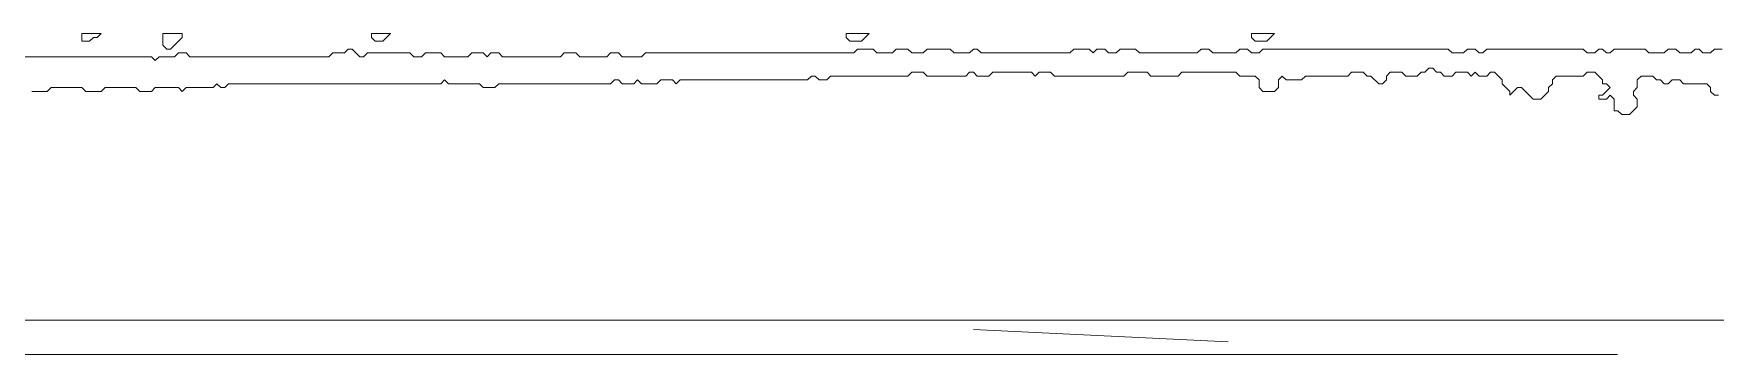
# Model space of a CAD drawing. Header units: millimetres. Extents: x 1 to 419, y 0 to 297.
# Drawn here: x 39.54 to 77.7, y 289.24 to 296.53 of the extents above; entities that cross this region are included whole.
import ezdxf

# ---------------------------------------------------------------- set-up
doc = ezdxf.new("R2010")
doc.units = ezdxf.units.MM
for name, color, linetype, lineweight in [('TRACE_CURVE', 6, 'Continuous', 0), ('TRACE_STRAIGHT', 5, 'Continuous', 0), ('TRACE_TEXT_SYMBOL', 6, 'Continuous', 0)]:
    doc.layers.add(name, color=color, linetype=linetype, lineweight=lineweight)

msp = doc.modelspace()

# ---------------------------------------------------------------- linework, layer by layer
at = {"layer": 'TRACE_CURVE', "color": 6}
for points in [[(67.082, 296.176), (66.907, 296.176), (66.819, 296.089), (66.294, 296.089), (66.206, 296.176), (66.031, 296.176), (65.943, 296.089), (64.63, 296.089), (64.542, 296.176), (64.192, 296.176), (64.104, 296.089), (63.929, 296.089), (63.842, 296.176), (63.667, 296.176), (63.579, 296.089), (63.491, 296.176), (63.141, 296.176), (63.054, 296.089), (61.039, 296.089), (60.952, 296.176), (60.864, 296.176), (60.777, 296.089), (60.426, 296.089), (60.339, 296.176), (59.813, 296.176), (59.726, 296.089), (59.463, 296.089), (59.375, 296.176), (59.113, 296.176), (59.025, 296.089), (58.675, 296.089), (58.587, 296.176), (58.237, 296.176), (58.149, 296.089), (53.42, 296.089), (53.333, 296.001), (52.895, 296.001), (52.807, 296.089), (52.632, 296.089), (52.545, 296.001), (51.932, 296.001), (51.844, 296.089), (51.581, 296.089), (51.494, 296.001), (50.18, 296.001), (50.093, 296.089), (49.917, 296.089), (49.83, 296.001), (49.742, 296.089), (49.479, 296.089), (49.392, 296.001), (48.866, 296.001), (48.779, 296.089), (48.429, 296.089), (48.341, 296.001), (48.166, 296.001), (48.078, 296.089), (47.115, 296.089), (47.027, 296.001), (46.94, 296.001), (46.765, 296.176), (46.677, 296.176), (46.59, 296.089), (46.327, 296.089)], [(77.854, 296.176), (77.678, 296.176), (77.591, 296.089), (77.416, 296.089), (77.328, 296.176), (77.241, 296.176), (77.153, 296.089), (76.89, 296.089), (76.803, 296.176), (76.628, 296.176), (76.54, 296.089), (76.19, 296.089), (76.102, 296.176), (75.401, 296.176), (75.314, 296.089), (75.226, 296.089), (75.139, 296.176), (75.051, 296.176), (74.964, 296.089), (74.788, 296.089), (74.701, 296.176), (72.512, 296.176), (72.424, 296.089), (72.336, 296.089), (72.249, 296.176), (72.074, 296.176), (71.986, 296.089), (71.723, 296.089), (71.636, 296.176), (67.432, 296.176), (67.345, 296.089), (67.17, 296.089), (67.082, 296.176)], [(46.327, 296.089), (46.239, 296.001), (43.087, 296.001), (42.999, 296.089), (42.824, 296.089), (42.736, 296.001), (42.386, 296.001), (42.298, 295.914), (42.211, 296.001), (36.781, 296.001)], [(66.819, 295.651), (66.907, 295.563), (67.257, 295.563), (67.345, 295.476), (67.345, 295.301), (67.432, 295.213), (67.695, 295.213), (67.783, 295.301), (67.783, 295.476), (67.87, 295.563), (67.958, 295.476), (68.308, 295.476), (68.396, 295.563), (69.359, 295.563), (69.446, 295.651), (69.709, 295.651), (69.797, 295.563), (69.884, 295.563), (70.059, 295.388), (70.147, 295.388), (70.235, 295.476), (70.235, 295.563), (70.322, 295.651), (70.585, 295.651), (70.672, 295.563), (70.935, 295.563), (71.023, 295.651), (71.11, 295.651), (71.198, 295.738), (71.285, 295.738), (71.373, 295.651), (71.461, 295.651), (71.548, 295.563), (71.723, 295.563), (71.811, 295.651), (72.074, 295.651), (72.161, 295.563), (72.249, 295.651), (72.336, 295.563), (72.512, 295.563), (72.599, 295.651), (72.687, 295.651), (72.862, 295.476), (72.862, 295.388), (73.037, 295.213), (73.037, 295.125), (73.212, 295.301), (73.3, 295.301), (73.562, 295.038), (73.738, 295.038), (73.913, 295.213), (73.913, 295.301), (74, 295.388), (74, 295.476), (74.088, 295.563), (74.701, 295.563), (74.788, 295.651), (74.964, 295.651), (75.139, 295.476), (75.139, 295.388), (75.226, 295.388), (75.314, 295.301), (75.139, 295.125), (75.051, 295.125)], [(39.934, 295.301), (40.634, 295.301), (40.722, 295.213), (41.072, 295.213), (41.16, 295.301), (41.861, 295.301), (41.948, 295.213), (42.211, 295.213), (42.298, 295.301), (42.824, 295.301), (42.911, 295.213), (42.999, 295.301), (43.612, 295.301), (43.7, 295.388), (43.787, 295.301), (43.875, 295.301), (43.962, 295.388), (48.779, 295.388), (48.866, 295.476), (48.954, 295.388), (49.655, 295.388), (49.742, 295.301), (50.005, 295.301), (50.093, 295.388), (52.632, 295.388), (52.72, 295.476), (52.807, 295.476), (52.895, 295.388), (53.158, 295.388), (53.245, 295.476), (53.333, 295.388), (53.683, 295.388), (53.771, 295.476), (54.033, 295.476), (54.121, 295.388), (54.209, 295.476), (57.098, 295.476), (57.186, 295.563), (57.274, 295.563), (57.361, 295.476), (57.536, 295.476), (57.624, 295.563), (59.375, 295.563), (59.463, 295.651), (59.726, 295.651), (59.813, 295.563), (60.689, 295.563), (60.777, 295.651), (60.864, 295.651), (60.952, 295.563), (61.214, 295.563), (61.302, 295.651), (62.178, 295.651), (62.265, 295.563), (62.353, 295.651), (62.616, 295.651), (62.703, 295.563), (64.28, 295.563), (64.367, 295.651), (64.805, 295.651), (64.893, 295.563), (65.506, 295.563), (65.593, 295.651), (66.819, 295.651)], [(75.051, 295.125), (75.051, 295.038), (75.226, 295.038), (75.314, 295.125), (75.401, 295.038), (75.401, 294.775), (75.489, 294.775), (75.577, 294.688), (75.752, 294.688), (75.927, 294.863), (75.927, 295.038), (75.839, 295.125), (75.839, 295.213), (75.927, 295.301), (75.927, 295.476), (76.015, 295.563), (76.277, 295.563), (76.365, 295.476), (76.452, 295.476), (76.54, 295.388), (76.628, 295.388), (76.715, 295.476), (76.89, 295.476), (76.978, 295.388), (77.503, 295.388), (77.591, 295.301), (77.591, 295.213), (77.678, 295.125), (77.766, 295.125)], [(39.496, 295.213), (39.846, 295.213), (39.934, 295.301)]]:
    msp.add_lwpolyline(points, dxfattribs=at)
at = {"layer": 'TRACE_STRAIGHT', "color": 5}
for p, q in [((36.506, 290.013), (374.38, 290.013)), ((60.864, 289.805), (66.644, 289.521)), ((37.148, 289.238), (75.477, 289.238))]:
    msp.add_line(p, q, dxfattribs=at)
at = {"layer": 'TRACE_TEXT_SYMBOL', "color": 6}
for points in [[(40.634, 296.527), (40.634, 296.351), (40.81, 296.351), (40.897, 296.439), (40.985, 296.439), (41.072, 296.527)], [(42.474, 296.527), (42.474, 296.264), (42.561, 296.176), (42.649, 296.176), (42.911, 296.439), (42.911, 296.527)], [(47.203, 296.527), (47.203, 296.439), (47.29, 296.351), (47.465, 296.351), (47.64, 296.527)], [(57.974, 296.527), (57.974, 296.439), (58.062, 296.351), (58.324, 296.351), (58.5, 296.527)], [(67.17, 296.527), (67.17, 296.439), (67.257, 296.351), (67.52, 296.351), (67.695, 296.527)]]:
    msp.add_lwpolyline(points, close=True, dxfattribs=at)

doc.saveas('drawing.dxf')
